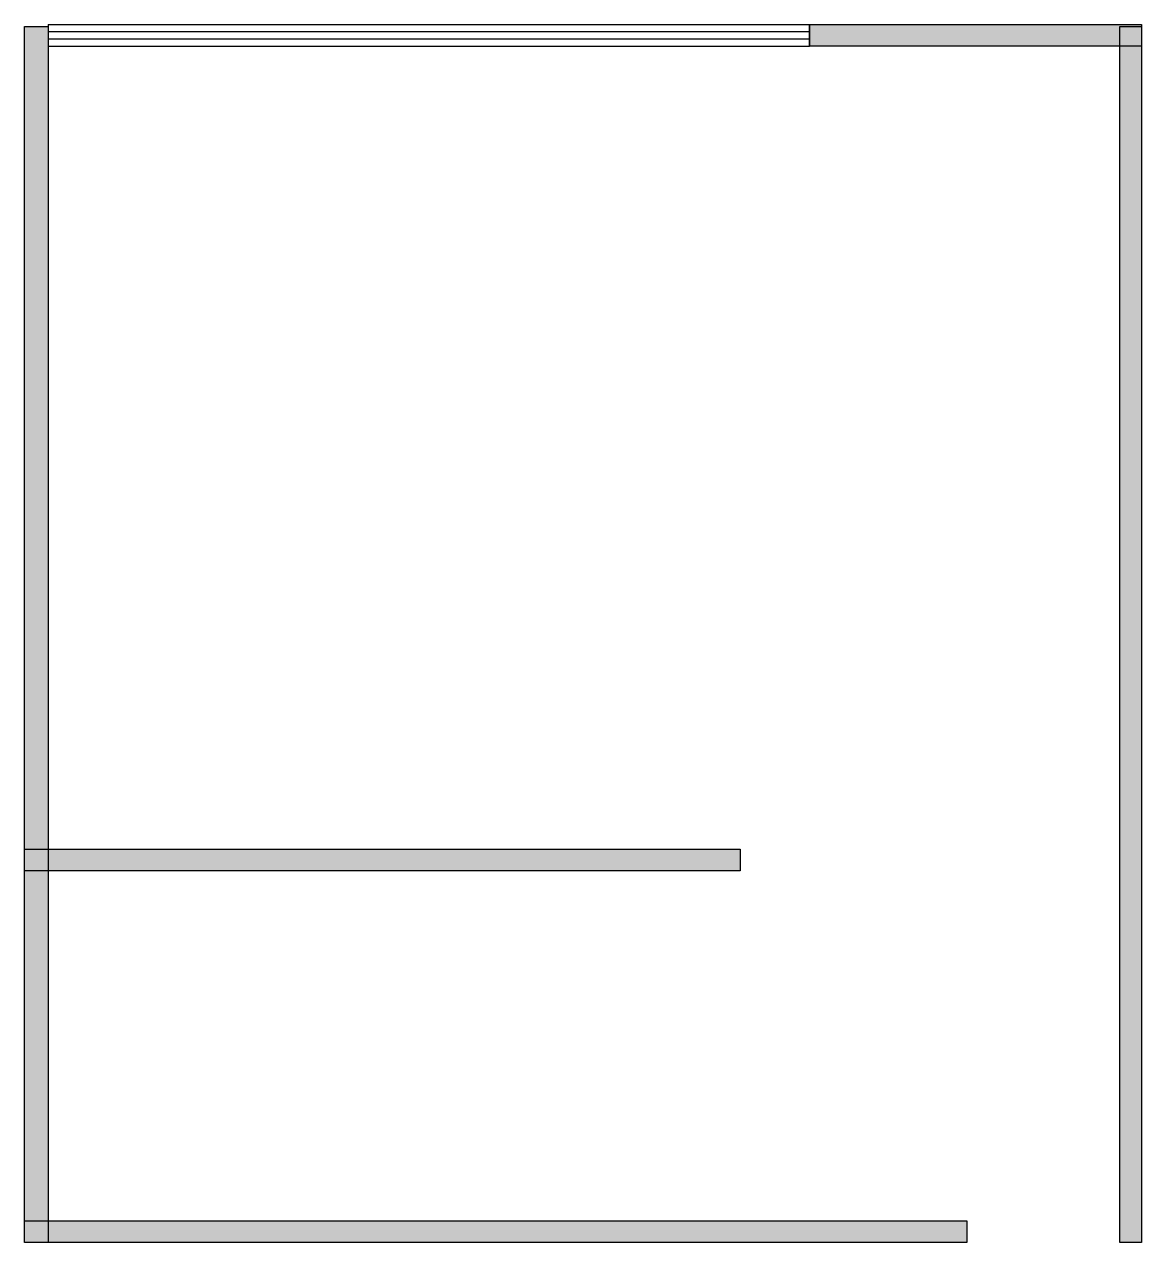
# Model space of a CAD drawing. Header units: centimetres. Extents: x 0 to 766, y 0 to 836.
import ezdxf

# ---------------------------------------------------------------- set-up
doc = ezdxf.new("R2010")
doc.units = ezdxf.units.CM
doc.layers.add('WALL', color=7, linetype='Continuous')
doc.layers.add('WINDOW', color=5, linetype='Continuous')

msp = doc.modelspace()

# ---------------------------------------------------------------- hatches: boundary and pattern name
at = {"layer": 'WALL'}
h = msp.add_hatch(color=256, dxfattribs=at)
h.dxf.hatch_style = 1
h.paths.add_polyline_path([(538.64, 835.91), (766.36, 835.91), (766.36, 820.91), (538.64, 820.91)])
h = msp.add_hatch(color=256, dxfattribs=at)
h.dxf.hatch_style = 1
h.paths.add_polyline_path([(0, 834.55), (16.36, 834.55), (16.36, 0), (0, 0)])
h = msp.add_hatch(color=256, dxfattribs=at)
h.dxf.hatch_style = 1
h.paths.add_polyline_path([(751.36, 834.55), (766.36, 834.55), (766.36, 0), (751.36, 0)])
h = msp.add_hatch(color=256, dxfattribs=at)
h.dxf.hatch_style = 1
h.paths.add_polyline_path([(0, 270), (490.91, 270), (490.91, 255), (0, 255)])
h = msp.add_hatch(color=256, dxfattribs=at)
h.dxf.hatch_style = 1
h.paths.add_polyline_path([(0, 15), (646.36, 15), (646.36, 0), (0, 0)])

# ---------------------------------------------------------------- linework, layer by layer
for points in [[(538.64, 835.91), (766.36, 835.91), (766.36, 820.91), (538.64, 820.91)], [(0, 834.55), (16.36, 834.55), (16.36, 0), (0, 0)], [(751.36, 834.55), (766.36, 834.55), (766.36, 0), (751.36, 0)], [(0, 270), (490.91, 270), (490.91, 255), (0, 255)], [(0, 15), (646.36, 15), (646.36, 0), (0, 0)]]:
    msp.add_lwpolyline(points, close=True, dxfattribs=at)
at = {"layer": 'WINDOW'}
for p, q in [((16.36, 835.91), (538.64, 835.91)), ((16.36, 835.91), (16.36, 820.91)), ((538.64, 835.91), (538.64, 820.91)), ((16.36, 830.91), (538.64, 830.91)), ((16.36, 825.91), (538.64, 825.91)), ((16.36, 820.91), (538.64, 820.91))]:
    msp.add_line(p, q, dxfattribs=at)

doc.saveas('drawing.dxf')
